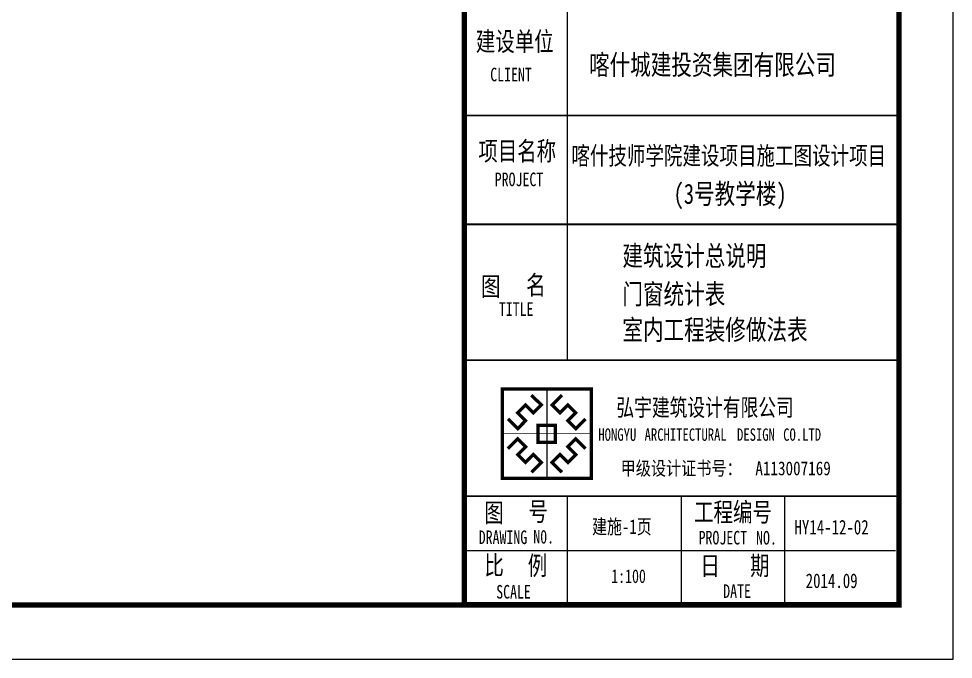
# Model space of a CAD drawing. Extents: x 28773 to 175644, y 7355 to 486294.
# Drawn here: x 158442 to 175644, y 317619 to 329401 of the extents above; entities that cross this region are included whole.
import ezdxf

# ---------------------------------------------------------------- set-up
doc = ezdxf.new("R2010")
doc.units = 0
doc.header["$LTSCALE"] = 1000
doc.header["$MEASUREMENT"] = 0
for name, color, linetype in [('PUB_TITLE', 7, 'Continuous'), ('TK', 126, 'Continuous'), ('TWT_TITLE', 7, 'Continuous')]:
    doc.layers.add(name, color=color, linetype=linetype)
doc.styles.add('-宋体', font='', dxfattribs={"width": 0.8})
doc.styles.add('_TEL_DIM', font='simhei.ttf', dxfattribs={"width": 0.8, "height": 3.5})
doc.styles.get('-宋体').set_extended_font_data('SimSun')

# ---------------------------------------------------------------- blocks, each defined once
blk = doc.blocks.new('logo')
at = {"color": 6}
blk.add_line((1004, 2011), (1004, 0), dxfattribs=at)
at = {"color": 6, "const_width": 74.6}
for points in [[(0, 2011), (2008, 2011), (2008, 0), (0, 0)], [(809, 1198), (1199, 1198), (1199, 813), (809, 813)]]:
    blk.add_lwpolyline(points, close=True, dxfattribs=at)
at = {"color": 6}
blk.add_lwpolyline([(0, 2011), (2008, 2011), (2008, 0), (0, 0)], close=True, dxfattribs=at)
for points, const_width in [([(660, 1874), (883, 1654), (704, 1475), (526, 1653), (350, 1477), (528, 1299), (350, 1120), (129, 1340)], 74.6), ([(1004, 2011), (1004, 0)], 15.2), ([(1348, 1874), (1125, 1654), (1304, 1475), (1482, 1653), (1658, 1477), (1480, 1299), (1659, 1120), (1879, 1340)], 74.6), ([(0, 1006), (2008, 1006)], 15.2), ([(660, 137), (883, 357), (704, 536), (526, 358), (350, 534), (528, 712), (350, 891), (129, 671)], 74.6), ([(1348, 137), (1125, 357), (1304, 536), (1482, 358), (1658, 534), (1480, 712), (1659, 891), (1879, 671)], 74.6)]:
    blk.add_lwpolyline(points, dxfattribs=dict(at, const_width=const_width))

msp = doc.modelspace()

# ---------------------------------------------------------------- linework, layer by layer
for p, q in [((166644, 318619), (166644, 376019)), ((168544, 323120), (168544, 329620)), ((167844, 323120), (174644, 323120)), ((167844, 320620), (174644, 320620)), ((167844, 320620), (174579, 320620)), ((168544, 318619), (168544, 320620)), ((170644, 318619), (170644, 320620)), ((172544, 318619), (172544, 320620)), ((166644, 319620), (174579, 319620)), ((168844, 319620), (169044, 319620)), ((174644, 318619), (167844, 318619)), ((167844, 318619), (169544, 318619)), ((174644, 318620), (168692, 318620))]:
    msp.add_line(p, q)
at = {"const_width": 34}
for points in [[(166644, 327620), (174644, 327620)], [(166644, 325620), (174644, 325620)], [(166644, 323120), (174644, 323120)], [(166644, 320620), (174644, 320620)]]:
    msp.add_lwpolyline(points, dxfattribs=at)
msp.add_point((174644, 318620))
at = {"layer": 'PUB_TITLE', "const_width": 100}
msp.add_lwpolyline([(166644, 376019), (174644, 376019), (174644, 318620), (166644, 318620)], close=True, dxfattribs=at)
at = {"layer": 'TWT_TITLE'}
msp.add_lwpolyline([(70544, 317619), (175644, 317619), (175644, 377019), (70544, 377019)], close=True, dxfattribs=at)
at = {"layer": 'TWT_TITLE', "const_width": 100}
msp.add_lwpolyline([(73044, 318619), (174644, 318619), (174644, 376019), (73044, 376019)], close=True, dxfattribs=at)

# ---------------------------------------------------------------- block references
at = {"color": 5, "xscale": 0.8162497763114516, "yscale": 0.8162497763405554, "zscale": 0.8162497763138338}
msp.add_blockref('logo', (167341, 320947), dxfattribs=at)

# ---------------------------------------------------------------- texts
at = {"style": '-宋体', "width": 0.75}
for s, height, p in [('建设单位', 350, (166857, 328808)), ('喀什城建投资集团有限公司', 370.27, (168939, 328370)), ('CLIENT', 250, (167121, 328250)), ('项目名称', 350, (166902, 326792)), ('喀什技师学院建设项目施工图设计项目', 333.25, (168613, 326716)), ('PROJECT', 250, (167204, 326321)), ('(3号教学楼)', 370.3, (170495, 325996)), ('建筑设计总说明', 370.3, (169553, 324855)), ('图', 350, (166953, 324302)), ('名', 350, (167782, 324327)), ('门窗统计表', 370.3, (169553, 324151)), ('TITLE', 250, (167279, 323935)), ('室内工程装修做法表', 370.3, (169553, 323495)), ('图', 350, (167011, 320140)), ('号', 350, (167823, 320164)), ('工程编号', 350, (170873, 320152)), ('建施-1页', 267.7, (168997, 319925)), ('HY14-12-02', 267.7, (172721, 319916)), ('DRAWING', 250, (166909, 319739)), ('N0.', 250, (167913, 319749)), ('PROJECT', 250, (170956, 319731)), ('NO.', 250, (172014, 319729)), ('比', 350, (167013, 319174)), ('例', 350, (167812, 319168)), ('日', 350, (170989, 319165)), ('期', 350, (171904, 319168)), ('1:100', 250, (169348, 319023)), ('2014.09', 267.7, (172927, 318930)), ('SCALE', 250, (167231, 318736)), ('DATE', 250, (171409, 318748))]:
    msp.add_text(s, height=height, dxfattribs=at).set_placement(p)
at = {"layer": 'TK', "color": 9}
for s, height, style, width, p in [('弘宇建筑设计有限公司', 319, '-宋体', 0.75, (169444, 322092)), ('HONGYU', 227.8, '-宋体', 0.75, (169111, 321638, 0)), ('ARCHITECTURAL', 227.85, '-宋体', 0.75, (169962, 321638, 0)), ('DESIGN', 227.8, '-宋体', 0.75, (171663, 321638, 0)), ('CO.LTD', 227.8, '-宋体', 0.75, (172513, 321638, 0)), ('甲级设计证书号：', 255.1, '_TEL_DIM', 0.8, (169522, 321004)), ('A113007169', 255.1, '_TEL_DIM', 0.8, (172001, 321004))]:
    msp.add_text(s, height=height, dxfattribs=dict(at, style=style, width=width)).set_placement(p)

doc.saveas('drawing.dxf')
